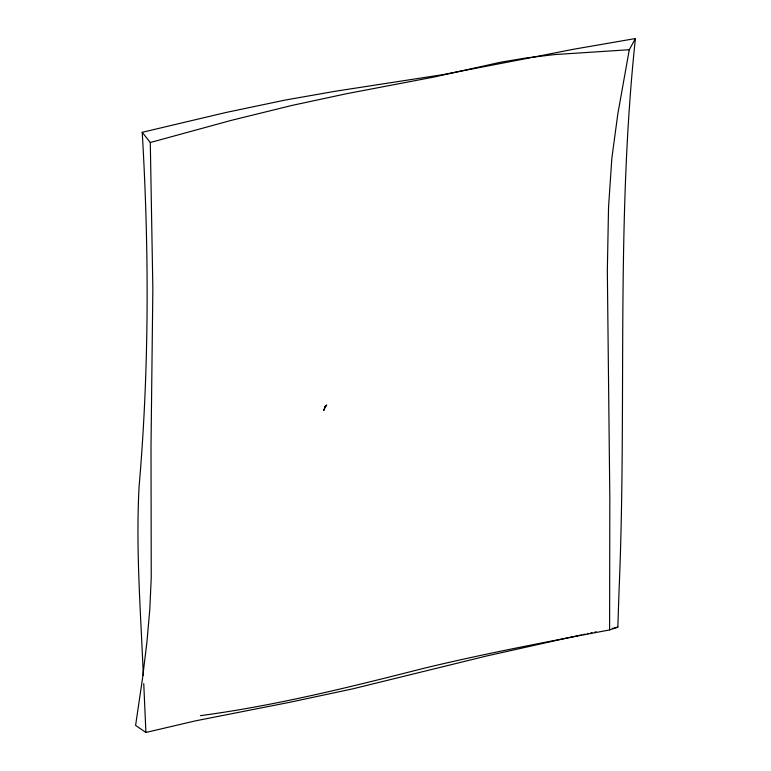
<?xml version="1.0" encoding="UTF-8"?>
<svg xmlns="http://www.w3.org/2000/svg" width="771" height="771" viewBox="0 0 771 771"><rect width="100%" height="100%" fill="white"/><g stroke="black" fill="none" stroke-linecap="round" stroke-linejoin="round"><path stroke-width="1.16" d="M200.421 715.642C275.999 705.6 350.044 687.057 423.838 668.303C485.316 653.471 547.487 641.732 609.601 629.926L609.822 498.259L607.336 270.987L608.541 207.187L611.846 158.296L617.85 113.751L629.29 49.72L635.41 38.55L573.518 49.257L532.192 57.382M609.601 629.926L617.831 627.189L619.084 589.748C626.948 406.105 615.798 221.653 635.41 38.55M530.419 57.758L442.496 74.7L335.732 91.18L285.174 100.066L225.72 112.537L142.221 132.313L150.297 142.51L231.339 120.353L292.17 105.386L346.401 93.744L434.227 77.004L500.871 62.162L526.497 57.912L554.6 54.577L629.29 49.72M150.297 142.51L152.851 288.73L151.01 446.313L151.241 577.498L149.805 609.312L146.953 641.8L142.51 678.49L135.59 725.424L145.921 732.45L195.526 720.846L289.539 702.333L352.81 688.831L486.53 656.015L570.328 637.28M574.434 636.403L570.916 637.154M575.012 636.277L577.942 635.651M579.117 635.4L581.459 634.899M583.223 634.533L584.977 634.157M587.319 633.656L588.495 633.405M590.846 632.904L592.012 632.663M594.952 632.037L596.118 631.786M612.309 628.355L613.437 628.114M614.718 627.845L617.831 627.189M143.319 675.338C140.756 612.56 135.735 549.694 139.069 486.858C149.237 368.914 149.198 250.43 142.221 132.313M143.753 683.636L145.921 732.45M323.704 410.509L325.507 406.095L323.704 410.509M325.111 407.059L324.678 407.686L326.692 404.997L325.111 407.059"/></g></svg>
